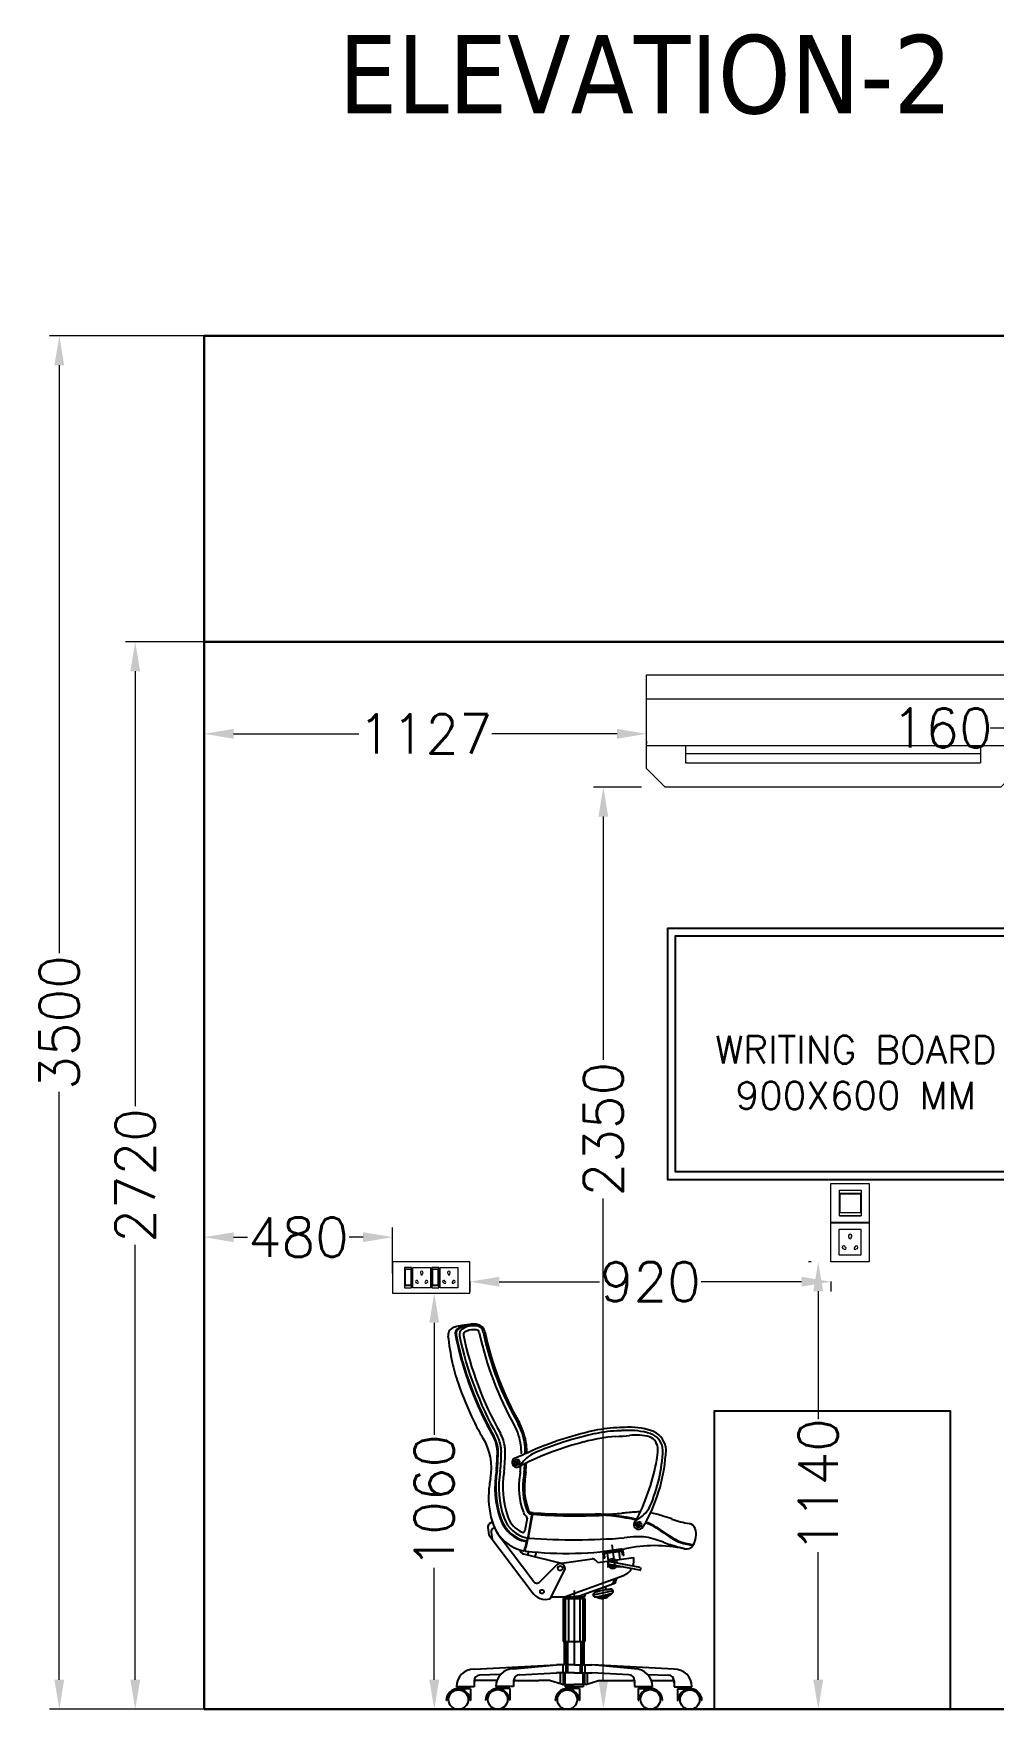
# Model space of a CAD drawing. Header units: millimetres. Extents: x 3552052 to 4144896, y -707811 to -630695.
# Drawn here: x 3739707 to 3742153, y -695389 to -691118 of the extents above; entities that cross this region are included whole.
import ezdxf

# ---------------------------------------------------------------- set-up
doc = ezdxf.new("R2010")
doc.units = ezdxf.units.MM
doc.header["$LTSCALE"] = 6
doc.header["$MEASUREMENT"] = 0
doc.layers.get('0').update_dxf_attribs({"linetype": 'CONTINUOUS', "lineweight": 0})
doc.layers.get('Defpoints').update_dxf_attribs({"linetype": 'CONTINUOUS', "lineweight": 0})
for name, color, linetype, lineweight in [('ELE-1 NO 6-16A RAW POWER SOCKET', 1, 'CONTINUOUS', 0), ('ELE-2NOS OF 6-16 RAW POWER SOCKET', 1, 'CONTINUOUS', 0), ('ELE-4M UPS P.SB', 3, 'CONTINUOUS', 0), ('ELE-SOCKET NMBERING', 7, 'CONTINUOUS', 9), ('EQP', 6, 'CONTINUOUS', 0), ('HVAC', 3, 'CONTINUOUS', 15), ('LIGHT', 2, 'CONTINUOUS', 0), ('MEP_HVAC_RA_DUCT', 1, 'CONTINUOUS', 0)]:
    doc.layers.add(name, color=color, linetype=linetype, lineweight=lineweight)
doc.styles.add('Annotation', font='tahoma.ttf')
doc.styles.add('ROMANS', font='romans.shx')
doc.dimstyles.new('AEPL1', dxfattribs={"dimtxt": 100, "dimasz": 75, "dimexe": 25, "dimexo": 50, "dimtad": 0, "dimdec": 0, "dimtxsty": 'ROMANS', "dimcen": 2.5, "dimclrd": 7, "dimclre": 7, "dimclrt": 7, "dimadec": 0, "dimazin": 0, "dimtfac": 1, "dimtdec": 0, "dimtmove": 0, "dimatfit": 3, "dimfxl": 1, "dimlwd": 0, "dimlwe": 0, "dimarcsym": 0})

# ---------------------------------------------------------------- blocks, each defined once
blk = doc.blocks.new('*D244')
at = {"layer": 'Defpoints', "color": 0, "transparency": 16777216}
for p in [(3739966.6, -692667.8), (3740672.1, -692667.8), (3740296.4, -695388)]:
    blk.add_point(p, dxfattribs=at)
at = {"layer": 'ELE-4M UPS P.SB', "color": 7, "lineweight": 0, "transparency": 16777216}
for p, q in [((3740622.1, -692667.8), (3739941.6, -692667.8)), ((3739966.6, -692742.8), (3739966.6, -693851.1)), ((3739966.6, -695313), (3739966.6, -694204.7)), ((3740246.4, -695388), (3739941.6, -695388))]:
    blk.add_line(p, q, dxfattribs=at)
at = {"layer": 'ELE-4M UPS P.SB', "color": 7, "transparency": 16777216}
for points in [[(3739954.1, -692742.8), (3739979.1, -692742.8), (3739966.6, -692667.8)], [(3739954.1, -695313), (3739979.1, -695313), (3739966.6, -695388)]]:
    blk.add_solid(points, dxfattribs=at)
at = {"layer": 'ELE-4M UPS P.SB', "color": 7, "lineweight": -3, "transparency": 16777216, "insert": (3739966.6, -694027.9), "char_height": 100, "attachment_point": 5, "rotation": 90, "style": 'ROMANS'}
blk.add_mtext('2720', dxfattribs=at)
blk = doc.blocks.new('*D245')
at = {"layer": 'Defpoints', "color": 0, "transparency": 16777216}
for p in [(3739773.1, -691888), (3740296.4, -691888), (3740296.4, -695388)]:
    blk.add_point(p, dxfattribs=at)
at = {"layer": 'ELE-4M UPS P.SB', "color": 7, "lineweight": 0, "transparency": 16777216}
for p, q in [((3740246.4, -691888), (3739748.1, -691888)), ((3739773.1, -691963), (3739773.1, -693461.2)), ((3739773.1, -695313), (3739773.1, -693814.8)), ((3740246.4, -695388), (3739748.1, -695388))]:
    blk.add_line(p, q, dxfattribs=at)
at = {"layer": 'ELE-4M UPS P.SB', "color": 7, "transparency": 16777216}
for points in [[(3739760.6, -691963), (3739785.6, -691963), (3739773.1, -691888)], [(3739760.6, -695313), (3739785.6, -695313), (3739773.1, -695388)]]:
    blk.add_solid(points, dxfattribs=at)
at = {"layer": 'ELE-4M UPS P.SB', "color": 7, "lineweight": -3, "transparency": 16777216, "insert": (3739773.1, -693638), "char_height": 100, "attachment_point": 5, "rotation": 90, "style": 'ROMANS'}
blk.add_mtext('3500', dxfattribs=at)
blk = doc.blocks.new('RTUH 6U')
at = {"layer": 'ELE-2NOS OF 6-16 RAW POWER SOCKET', "color": 30, "lineweight": 0, "ltscale": 300}
for p, q in [((-311.5, -26.5), (-226.5, -26.5)), ((-311.5, -123.5), (-311.5, -26.5)), ((-226.5, -26.5), (-226.5, -123.5)), ((-187.1, -26.5), (-220.9, -26.5)), ((-220.9, -26.5), (-220.9, -123.5)), ((-189.9, -37), (-218, -37)), ((-218, -37), (-218, -113)), ((-189.9, -40.4), (-218, -40.4)), ((-189.9, -113), (-189.9, -37)), ((-187.1, -123.5), (-187.1, -26.5)), ((-187.1, -123.5), (-187.1, -26.5)), ((-181.4, -123.5), (-181.4, -26.5)), ((-181.4, -26.5), (-96.4, -26.5)), ((-96.4, -26.5), (-96.4, -123.5)), ((-57, -26.5), (-90.8, -26.5)), ((-90.8, -26.5), (-90.8, -123.5)), ((-59.8, -37), (-88, -37)), ((-88, -37), (-88, -113)), ((-59.8, -40.4), (-88, -40.4)), ((-59.8, -113), (-59.8, -37)), ((-57, -123.5), (-57, -26.5)), ((-57, -123.5), (-57, -26.5)), ((-226.5, -123.5), (-311.5, -123.5)), ((-187.1, -123.5), (-220.9, -123.5)), ((-220.9, -123.5), (-187.1, -123.5)), ((-218, -113), (-189.9, -113)), ((-96.4, -123.5), (-181.4, -123.5)), ((-57, -123.5), (-90.8, -123.5)), ((-90.8, -123.5), (-57, -123.5)), ((-88, -113), (-59.8, -113))]:
    blk.add_line(p, q, dxfattribs=at)
blk.add_lwpolyline([(0, 0), (-368.5, 0), (-368.5, -150), (0, -150)], close=True, dxfattribs=at)
for centre, radius, start, end in [((-293.2, -56.1), 5.7, 87.48997, 354.73109), ((-288.7, -52.1), 4.6, 284.90486, 157.31619), ((-249.3, -52.1), 4.6, 22.68381, 255.09514), ((-244.8, -56.1), 5.7, 185.26891, 92.51003), ((-163.1, -56.1), 5.7, 87.48997, 354.73109), ((-158.6, -52.1), 4.6, 284.90486, 157.31619), ((-119.2, -52.1), 4.6, 22.68381, 255.09514), ((-114.7, -56.1), 5.7, 185.26891, 92.51003), ((-269, -99), 6.62, 127.15837, 52.84163), ((-269, -92.3), 4.22, 341.40312, 198.59688), ((-138.9, -99), 6.62, 127.15837, 52.84163), ((-138.9, -92.3), 4.22, 341.40312, 198.59688)]:
    blk.add_arc(centre, radius, start, end, dxfattribs=at)
blk = doc.blocks.new('FGFFF')
at = {"layer": 'HVAC', "color": 1}
for p, q in [((3634023.8, -694515.9), (3634973.8, -694515.9)), ((3634023.8, -694634.9), (3634973.8, -694634.9))]:
    blk.add_line(p, q, dxfattribs=at)
at = {"layer": 'HVAC', "color": 8}
for p, q in [((3634123.3, -694634.9), (3634123.3, -694679.6)), ((3634123.3, -694655.2), (3634874.4, -694655.2)), ((3634874.4, -694634.9), (3634874.4, -694679.6)), ((3634123.3, -694679.6), (3634874.4, -694679.6))]:
    blk.add_line(p, q, dxfattribs=at)
at = {"layer": 'HVAC', "color": 1}
blk.add_lwpolyline([(3634023.8, -694455.3), (3634973.8, -694455.3), (3634973.8, -694693.6), (3634926.3, -694741.1), (3634071.3, -694741.1), (3634023.8, -694693.6)], close=True, dxfattribs=at)
blk = doc.blocks.new('*D247')
at = {"layer": 'Defpoints', "color": 0, "transparency": 16777216}
for p in [(3740142.1, -692871.3), (3740142.1, -692902.2), (3741269.1, -692871.3)]:
    blk.add_point(p, dxfattribs=at)
at = {"layer": 'ELE-4M UPS P.SB', "color": 7, "lineweight": 0, "transparency": 16777216}
for p, q in [((3740217.1, -692902.2), (3740536, -692902.2)), ((3741194.1, -692902.2), (3740875.3, -692902.2)), ((3740142.1, -692921.3), (3740142.1, -692927.2)), ((3741269.1, -692921.3), (3741269.1, -692927.2))]:
    blk.add_line(p, q, dxfattribs=at)
at = {"layer": 'ELE-4M UPS P.SB', "color": 7, "transparency": 16777216}
for points in [[(3740217.1, -692889.7), (3740217.1, -692914.7), (3740142.1, -692902.2)], [(3741194.1, -692889.7), (3741194.1, -692914.7), (3741269.1, -692902.2)]]:
    blk.add_solid(points, dxfattribs=at)
at = {"layer": 'ELE-4M UPS P.SB', "color": 7, "lineweight": -3, "transparency": 16777216, "insert": (3740705.6, -692902.2), "char_height": 100, "attachment_point": 5, "style": 'ROMANS'}
blk.add_mtext('1127', dxfattribs=at)
blk = doc.blocks.new('*D248')
at = {"layer": 'Defpoints', "color": 0, "transparency": 16777216}
for p in [(3741305.8, -693038), (3741158.8, -695388), (3741305.8, -695388)]:
    blk.add_point(p, dxfattribs=at)
at = {"layer": 'ELE-4M UPS P.SB', "color": 7, "lineweight": 0, "transparency": 16777216}
for p, q in [((3741255.8, -693038), (3741133.8, -693038)), ((3741158.8, -693113), (3741158.8, -693733)), ((3741158.8, -695313), (3741158.8, -694086.6)), ((3741255.8, -695388), (3741133.8, -695388))]:
    blk.add_line(p, q, dxfattribs=at)
at = {"layer": 'ELE-4M UPS P.SB', "color": 7, "transparency": 16777216}
for points in [[(3741146.3, -693113), (3741171.3, -693113), (3741158.8, -693038)], [(3741146.3, -695313), (3741171.3, -695313), (3741158.8, -695388)]]:
    blk.add_solid(points, dxfattribs=at)
at = {"layer": 'ELE-4M UPS P.SB', "color": 7, "lineweight": -3, "transparency": 16777216, "insert": (3741158.8, -693909.8), "char_height": 100, "attachment_point": 5, "rotation": 90, "style": 'ROMANS'}
blk.add_mtext('2350', dxfattribs=at)
blk = doc.blocks.new('*D249')
at = {"layer": 'Defpoints', "color": 0, "transparency": 16777216}
for p in [(3740142.1, -694185), (3740142.1, -694328), (3740622.1, -694328)]:
    blk.add_point(p, dxfattribs=at)
at = {"layer": 'ELE-4M UPS P.SB', "color": 7, "lineweight": 0, "transparency": 16777216}
for p, q in [((3740142.1, -694278), (3740142.1, -694160)), ((3740217.1, -694185), (3740252.9, -694185)), ((3740547.1, -694185), (3740511.3, -694185)), ((3740622.1, -694278), (3740622.1, -694160))]:
    blk.add_line(p, q, dxfattribs=at)
at = {"layer": 'ELE-4M UPS P.SB', "color": 7, "transparency": 16777216}
for points in [[(3740217.1, -694172.5), (3740217.1, -694197.5), (3740142.1, -694185)], [(3740547.1, -694172.5), (3740547.1, -694197.5), (3740622.1, -694185)]]:
    blk.add_solid(points, dxfattribs=at)
at = {"layer": 'ELE-4M UPS P.SB', "color": 7, "lineweight": -3, "transparency": 16777216, "insert": (3740382.1, -694185), "char_height": 100, "attachment_point": 5, "style": 'ROMANS'}
blk.add_mtext('480', dxfattribs=at)
blk = doc.blocks.new('*D250')
at = {"layer": 'Defpoints', "color": 0, "transparency": 16777216}
for p in [(3740638.7, -694328), (3740638.7, -695388), (3740728.2, -695388)]:
    blk.add_point(p, dxfattribs=at)
at = {"layer": 'ELE-4M UPS P.SB', "color": 7, "lineweight": 0, "transparency": 16777216}
for p, q in [((3740688.7, -694328), (3740753.2, -694328)), ((3740728.2, -694403), (3740728.2, -694688.4)), ((3740728.2, -695313), (3740728.2, -695027.7)), ((3740688.7, -695388), (3740753.2, -695388))]:
    blk.add_line(p, q, dxfattribs=at)
at = {"layer": 'ELE-4M UPS P.SB', "color": 7, "transparency": 16777216}
for points in [[(3740715.7, -694403), (3740740.7, -694403), (3740728.2, -694328)], [(3740715.7, -695313), (3740740.7, -695313), (3740728.2, -695388)]]:
    blk.add_solid(points, dxfattribs=at)
at = {"layer": 'ELE-4M UPS P.SB', "color": 7, "lineweight": -3, "transparency": 16777216, "insert": (3740728.2, -694858), "char_height": 100, "attachment_point": 5, "rotation": 90, "style": 'ROMANS'}
blk.add_mtext('1060', dxfattribs=at)
blk = doc.blocks.new('DFGFG')
at = {"layer": 'ELE-1 NO 6-16A RAW POWER SOCKET', "lineweight": 0}
for p, q in [((3576640.4, -687309.1), (3576640.4, -687365.8)), ((3576705.1, -687309.1), (3576640.4, -687309.1)), ((3576705.1, -687365.8), (3576705.1, -687309.1)), ((3576640.4, -687365.8), (3576705.1, -687365.8))]:
    blk.add_line(p, q, dxfattribs=at)
blk.add_lwpolyline([(3576722.8, -687289.1), (3576722.8, -687386.2), (3576622.8, -687386.2), (3576622.8, -687289.1)], close=True, dxfattribs=at)
for centre, radius, start, end in [((3576656.8, -687337.5), 4.41, 37.1584, 322.8416), ((3576661.2, -687337.5), 2.81, 251.4031, 108.5969), ((3576685.4, -687321.3), 3.8, 357.49, 264.7311), ((3576685.4, -687353.6), 3.8, 95.2689, 2.51), ((3576688, -687324.3), 3.07, 194.9049, 67.3162), ((3576688, -687350.6), 3.07, 292.6838, 165.0951)]:
    blk.add_arc(centre, radius, start, end, dxfattribs=at)
blk = doc.blocks.new('DFGFG23')
at = {"layer": 'ELE-1 NO 6-16A RAW POWER SOCKET', "lineweight": 0}
for p, q in [((3576657.4, -687471.7), (3576722.1, -687471.7)), ((3576657.4, -687527), (3576657.4, -687471.7)), ((3576664.5, -687473.6), (3576715.1, -687473.6)), ((3576664.5, -687525.2), (3576664.5, -687473.6)), ((3576666.7, -687525.2), (3576666.7, -687473.6)), ((3576715.1, -687473.6), (3576715.1, -687525.2)), ((3576722.1, -687471.7), (3576722.1, -687527)), ((3576722.1, -687527), (3576722.1, -687471.7)), ((3576722.1, -687527), (3576657.4, -687527)), ((3576722.1, -687527), (3576657.4, -687527)), ((3576715.1, -687525.2), (3576664.5, -687525.2))]:
    blk.add_line(p, q, dxfattribs=at)
blk.add_lwpolyline([(3576639.8, -687548.7), (3576639.8, -687451.7), (3576739.8, -687451.7), (3576739.8, -687548.7)], close=True, dxfattribs=at)
blk = doc.blocks.new('*D251')
at = {"layer": 'Defpoints', "color": 0, "transparency": 16777216}
for p in [(3740818.7, -694248), (3741738.7, -694248), (3741738.7, -694298.5)]:
    blk.add_point(p, dxfattribs=at)
at = {"layer": 'ELE-4M UPS P.SB', "color": 7, "lineweight": 0, "transparency": 16777216}
for p, q in [((3740818.7, -694298), (3740818.7, -694323.5)), ((3740893.7, -694298.5), (3741149.5, -694298.5)), ((3741663.7, -694298.5), (3741407.9, -694298.5)), ((3741738.7, -694298), (3741738.7, -694323.5))]:
    blk.add_line(p, q, dxfattribs=at)
at = {"layer": 'ELE-4M UPS P.SB', "color": 7, "transparency": 16777216}
for points in [[(3740893.7, -694286), (3740893.7, -694311), (3740818.7, -694298.5)], [(3741663.7, -694286), (3741663.7, -694311), (3741738.7, -694298.5)]]:
    blk.add_solid(points, dxfattribs=at)
at = {"layer": 'ELE-4M UPS P.SB', "color": 7, "lineweight": -3, "transparency": 16777216, "insert": (3741278.7, -694298.5), "char_height": 100, "attachment_point": 5, "style": 'ROMANS'}
blk.add_mtext('920', dxfattribs=at)
blk = doc.blocks.new('*D252')
at = {"layer": 'Defpoints', "color": 0, "transparency": 16777216}
for p in [(3741738.7, -694248), (3741635.7, -695388), (3741706.3, -695388)]:
    blk.add_point(p, dxfattribs=at)
at = {"layer": 'ELE-4M UPS P.SB', "color": 7, "lineweight": 0, "transparency": 16777216}
for p, q in [((3741688.7, -694248), (3741681.3, -694248)), ((3741706.3, -694323), (3741706.3, -694648.4)), ((3741706.3, -695313), (3741706.3, -694987.7)), ((3741685.7, -695388), (3741731.3, -695388))]:
    blk.add_line(p, q, dxfattribs=at)
at = {"layer": 'ELE-4M UPS P.SB', "color": 7, "transparency": 16777216}
for points in [[(3741693.8, -694323), (3741718.8, -694323), (3741706.3, -694248)], [(3741693.8, -695313), (3741718.8, -695313), (3741706.3, -695388)]]:
    blk.add_solid(points, dxfattribs=at)
at = {"layer": 'ELE-4M UPS P.SB', "color": 7, "lineweight": -3, "transparency": 16777216, "insert": (3741706.3, -694818), "char_height": 100, "attachment_point": 5, "rotation": 90, "style": 'ROMANS'}
blk.add_mtext('1140', dxfattribs=at)
blk = doc.blocks.new('*D255')
at = {"layer": 'Defpoints', "color": 0, "transparency": 16777216}
for p in [(3742219.1, -692847.8), (3742379.1, -692847.8), (3742219.1, -692887.4)]:
    blk.add_point(p, dxfattribs=at)
at = {"layer": 'ELE-4M UPS P.SB', "color": 7, "lineweight": 0, "transparency": 16777216}
for p, q in [((3742219.1, -692887.4), (3742144.1, -692887.4)), ((3742219.1, -692897.8), (3742219.1, -692912.4)), ((3742304.1, -692887.4), (3742294.1, -692887.4)), ((3742379.1, -692897.8), (3742379.1, -692912.4))]:
    blk.add_line(p, q, dxfattribs=at)
at = {"layer": 'ELE-4M UPS P.SB', "color": 7, "transparency": 16777216}
for points in [[(3742294.1, -692874.9), (3742294.1, -692899.9), (3742219.1, -692887.4)], [(3742304.1, -692874.9), (3742304.1, -692899.9), (3742379.1, -692887.4)]]:
    blk.add_solid(points, dxfattribs=at)
at = {"layer": 'ELE-4M UPS P.SB', "color": 7, "lineweight": -3, "transparency": 16777216, "insert": (3742022.1, -692887.4), "char_height": 100, "attachment_point": 5, "style": 'ROMANS'}
blk.add_mtext('160', dxfattribs=at)

msp = doc.modelspace()

# ---------------------------------------------------------------- linework, layer by layer
at = {"layer": 'EQP', "lineweight": -3}
for p, q in [((3740930.2, -694754.9), (3740948, -694763.5)), ((3740943, -694749.7), (3740934, -694768.6)), ((3740876.2, -694910.1), (3740868.5, -694915.9)), ((3740964.5, -694900.9), (3740958.9, -694933.2)), ((3740976.6, -694889.3), (3740966.3, -694949.3)), ((3740978.3, -694889), (3740967.6, -694951.4)), ((3741240.6, -694913.4), (3741258.4, -694922)), ((3741253, -694908.7), (3741244.3, -694927.1)), ((3740864.7, -694924.8), (3740866.9, -694943.3)), ((3740866.9, -694943.3), (3740979.9, -695093.2)), ((3740873.4, -694936.4), (3740875.6, -694954.8)), ((3740881.4, -694924.3), (3740877.2, -694927.4)), ((3740895.1, -694948.2), (3740981.5, -695062.9)), ((3741052.1, -695016.9), (3740956.7, -694993.1)), ((3740967.9, -694985.7), (3740965.6, -694995.3)), ((3740987.4, -694987.6), (3740984.5, -695000)), ((3741144.8, -695014.3), (3741235.5, -695001.5)), ((3741160.3, -695003.3), (3741158.6, -694991.3)), ((3741162.8, -695002.9), (3741160.3, -695003.3)), ((3741162.8, -695002.9), (3741161.5, -694993.8)), ((3741203.5, -694980), (3741162.9, -694985.7)), ((3741204, -694983.3), (3741163.3, -694989)), ((3741204.8, -694985.7), (3741163.7, -694991.5)), ((3741171.9, -695010.5), (3741169.1, -694990.7)), ((3741189.2, -695025.4), (3741181.3, -694968.7)), ((3741201.8, -695006.3), (3741199, -694986.5)), ((3741208.4, -694996.5), (3741207.1, -694987.4)), ((3741210.9, -694996.2), (3741208.4, -694996.5)), ((3741210.9, -694996.2), (3741209.2, -694984.2)), ((3741235.5, -695001.5), (3741236, -695005)), ((3741040.6, -695020), (3740996.1, -695064)), ((3741023.6, -695106.6), (3741060.1, -695034.2)), ((3741047.5, -695016.6), (3741130.2, -695005)), ((3741060.1, -695101.7), (3741210.2, -695047.1)), ((3741144.8, -695014.3), (3741138.6, -695007.9)), ((3741209.7, -695025.4), (3741168.6, -695025.4)), ((3741251.8, -695033.6), (3741170.2, -695018.1)), ((3741192.6, -695023.1), (3741170.3, -695018.9)), ((3741253, -695027.2), (3741171.4, -695011.8)), ((3741194, -695015.2), (3741171.8, -695011)), ((3741084.5, -695085.4), (3741084.5, -695274.7)), ((3741114.4, -695093.4), (3741186, -695067.3)), ((3741183.8, -695086.5), (3741132.9, -695097.1)), ((3741162.9, -695075.8), (3741163.5, -695078)), ((3741184.8, -695065), (3741188.4, -695055.1)), ((3741190.3, -695063), (3741194, -695053)), ((3741026, -695101.7), (3741111.3, -695101.7)), ((3741057, -695107.6), (3741057, -695215.6)), ((3741059, -695105.6), (3741110, -695105.6)), ((3741062, -695105.6), (3741062, -695215.6)), ((3741065, -695101.7), (3741065, -695105.6)), ((3741070, -695105.6), (3741070, -695215.6)), ((3741099, -695105.6), (3741099, -695215.6)), ((3741104, -695101.7), (3741104, -695105.6)), ((3741107, -695105.6), (3741107, -695215.6)), ((3741111.3, -695101.7), (3741114.4, -695093.4)), ((3741112, -695107.6), (3741112, -695215.6)), ((3741175.7, -695097.4), (3741144.8, -695103.9)), ((3741144.8, -695103.9), (3741144.9, -695104.3)), ((3741175.8, -695097.8), (3741144.9, -695104.3)), ((3741175.7, -695097.4), (3741175.8, -695097.8)), ((3741057, -695215.6), (3741112, -695215.6)), ((3741059.5, -695215.6), (3741059.5, -695274.7)), ((3741062.5, -695215.6), (3741062.5, -695274.7)), ((3741067.5, -695215.6), (3741067.5, -695274.7)), ((3741101.5, -695215.6), (3741101.5, -695274.7)), ((3741106.5, -695215.6), (3741106.5, -695274.7)), ((3741109.5, -695215.6), (3741109.5, -695274.7)), ((3740830, -695285.7), (3741039.5, -695274.7)), ((3740896.7, -695299.8), (3740844.7, -695300.9)), ((3740930.3, -695285), (3741039.5, -695274.7)), ((3740945, -695300.2), (3741039.5, -695295.7)), ((3741084.5, -695274.7), (3741039.5, -695274.7)), ((3741084.5, -695274.7), (3741039.5, -695274.7)), ((3741084.5, -695295.7), (3741039.5, -695295.7)), ((3741050.2, -695323.4), (3741050.2, -695295.7)), ((3741056.8, -695295.7), (3741056.8, -695274.7)), ((3741057.2, -695324.7), (3741057.2, -695295.7)), ((3741060.2, -695324.7), (3741060.2, -695295.7)), ((3741061.7, -695324.7), (3741061.7, -695295.7)), ((3741063.8, -695295.7), (3741063.8, -695274.7)), ((3741066.8, -695295.7), (3741066.8, -695274.7)), ((3741068.3, -695295.7), (3741068.3, -695274.7)), ((3741084.5, -695274.7), (3741129.5, -695274.7)), ((3741084.5, -695274.7), (3741129.5, -695274.7)), ((3741084.5, -695295.7), (3741129.5, -695295.7)), ((3741100.7, -695295.7), (3741100.7, -695274.7)), ((3741102.2, -695295.7), (3741102.2, -695274.7)), ((3741105.2, -695295.7), (3741105.2, -695274.7)), ((3741107.2, -695324.7), (3741107.2, -695295.7)), ((3741108.7, -695324.7), (3741108.7, -695295.7)), ((3741111.7, -695324.7), (3741111.7, -695295.7)), ((3741112.2, -695295.7), (3741112.2, -695274.7)), ((3741118.7, -695323.4), (3741118.7, -695295.7)), ((3741339, -695285.7), (3741129.5, -695274.7)), ((3741238.7, -695285), (3741129.5, -695274.7)), ((3741224, -695300.2), (3741129.5, -695295.7)), ((3741272.2, -695299.8), (3741324.3, -695300.9)), ((3740830, -695331.2), (3740784.5, -695331.2)), ((3740820.7, -695335.7), (3740789.7, -695335.7)), ((3740814.7, -695331.2), (3740799.7, -695331.2)), ((3740799.7, -695331.2), (3740799.7, -695335.7)), ((3740814.7, -695331.2), (3740814.7, -695335.7)), ((3740820.7, -695335.7), (3740820.7, -695365.7)), ((3740830, -695315.9), (3740830, -695331.2)), ((3740887.6, -695314.7), (3740835, -695314.7)), ((3740930.3, -695330.5), (3740884.8, -695330.5)), ((3740921, -695335), (3740890, -695335)), ((3740900, -695330.5), (3740900, -695335)), ((3740915, -695330.5), (3740900, -695330.5)), ((3740912.5, -695330.5), (3740902.5, -695330.5)), ((3740915, -695330.5), (3740915, -695335)), ((3740921, -695335), (3740921, -695365)), ((3740930.3, -695315.2), (3740930.3, -695330.5)), ((3740930.3, -695315.2), (3740930.3, -695330.5)), ((3740930.3, -695319), (3740930.3, -695330.5)), ((3740935.3, -695314.7), (3740994.5, -695314.7)), ((3741022, -695314.7), (3740994.5, -695314.7)), ((3741054.5, -695324.7), (3741022, -695314.7)), ((3741054.5, -695324.7), (3741084.5, -695324.7)), ((3741107.2, -695331.1), (3741061.7, -695331.1)), ((3741098, -695335.6), (3741067, -695335.6)), ((3741092, -695331.1), (3741077, -695331.1)), ((3741077, -695331.1), (3741077, -695335.6)), ((3741089.5, -695331.1), (3741079.5, -695331.1)), ((3741114.5, -695324.7), (3741084.5, -695324.7)), ((3741092, -695331.1), (3741092, -695335.6)), ((3741098, -695335.6), (3741098, -695365.6)), ((3741107.2, -695315.8), (3741107.2, -695331.1)), ((3741107.2, -695319.6), (3741107.2, -695331.1)), ((3741107.2, -695324.7), (3741107.2, -695331.1)), ((3741114.5, -695324.7), (3741147, -695314.7)), ((3741146.9, -695314.7), (3741233.7, -695314.7)), ((3741147, -695314.7), (3741146.9, -695314.7)), ((3741238.7, -695315.2), (3741238.7, -695330.5)), ((3741238.7, -695315.2), (3741238.7, -695330.5)), ((3741238.7, -695319), (3741238.7, -695330.5)), ((3741238.7, -695330.5), (3741284.2, -695330.5)), ((3741247.9, -695335), (3741247.9, -695365)), ((3741247.9, -695335), (3741278.9, -695335)), ((3741253.9, -695330.5), (3741268.9, -695330.5)), ((3741253.9, -695330.5), (3741253.9, -695335)), ((3741256.4, -695330.5), (3741266.4, -695330.5)), ((3741268.9, -695330.5), (3741268.9, -695335)), ((3741281.3, -695314.7), (3741334, -695314.7)), ((3741339, -695315.9), (3741339, -695331.2)), ((3741339, -695331.2), (3741384.5, -695331.2)), ((3741348.2, -695335.7), (3741379.2, -695335.7)), ((3741348.2, -695335.7), (3741348.2, -695365.7)), ((3741354.2, -695331.2), (3741354.2, -695335.7)), ((3741354.2, -695331.2), (3741369.2, -695331.2)), ((3741369.2, -695331.2), (3741369.2, -695335.7)), ((3740759.8, -695365.7), (3740758.7, -695365.7)), ((3740820.7, -695365.7), (3740819.7, -695365.7)), ((3740860.1, -695365), (3740859, -695365)), ((3740921, -695365), (3740920, -695365)), ((3741037, -695365.6), (3741036, -695365.6)), ((3741098, -695365.6), (3741096.9, -695365.6)), ((3741247.9, -695365), (3741249, -695365)), ((3741308.9, -695365), (3741309.9, -695365)), ((3741348.2, -695365.7), (3741349.3, -695365.7)), ((3741410.2, -695365.7), (3741409.2, -695365.7))]:
    msp.add_line(p, q, dxfattribs=at)
for points in [[(3742262.1, -693398), (3741322.1, -693398), (3741322.1, -694038), (3742262.1, -694038)], [(3742242.1, -693418), (3741342.1, -693418), (3741342.1, -694018), (3742242.1, -694018)]]:
    msp.add_lwpolyline(points, close=True, dxfattribs=at)
msp.add_lwpolyline([(3741442.1, -695388), (3741442.1, -694628), (3742042.1, -694628), (3742042.1, -695388)], dxfattribs=at)
for centre, radius in [((3740938.6, -694759), 7), ((3741248.9, -694917.4), 7), ((3741248.9, -694917.4), 7), ((3741049.2, -695028.7), 6.09), ((3741002.5, -695088.4), 4.87), ((3740789.7, -695363.7), 25), ((3740890, -695363), 25), ((3741067, -695363.6), 25), ((3741278.9, -695363), 25), ((3741379.2, -695363.7), 25)]:
    msp.add_circle(centre, radius, dxfattribs=at)
for centre, radius, start, end in [((3740785.2, -694435.6), 22, 101.7184, 183.0364), ((3741435.3, -694361.6), 676.3, 186.39, 192.1549), ((3740799.2, -694467.2), 56.3, 97.7104, 109.4122), ((3740798.6, -694431), 17, 118.4373, 191.5166), ((3741650.9, -694257.3), 886.8, 191.5166, 209.5294), ((3740798.6, -694431), 15, 118.4373, 191.5166), ((3741650.9, -694257.3), 884.8, 191.5166, 209.5294), ((3741650.9, -694257.3), 886.8, 192.2185, 209.5294), ((3740826.8, -694483), 76.2, 89.5922, 118.4373), ((3740826.8, -694483), 74.2, 89.5631, 118.4373), ((3740836.4, -694611.8), 205.3, 95.184, 102.5998), ((3740809.3, -694433.1), 17, 121.7559, 191.7973), ((3741650.9, -694257.3), 876.8, 191.7973, 209.5294), ((3740827.9, -694463.1), 52.3, 90, 122.5896), ((3740809.3, -694433.1), 7, 121.7559, 191.7973), ((3741650.9, -694257.3), 866.8, 191.7973, 209.5294), ((3740827.9, -694463.1), 42.3, 88.8716, 121.7559), ((3740829.3, -694469.5), 62.7, 82.1976, 91.7515), ((3740829.3, -694469.5), 60.7, 82.1976, 91.787), ((3740829.3, -694469.5), 58.7, 82.1976, 91.4011), ((3740823.9, -694554.4), 133.7, 85.2071, 87.938), ((3740835, -694429.2), 8, 8.1457, 90), ((3740835, -694429.2), 18, 9.5422, 82.9235), ((3740835, -694429.2), 20, 9.5422, 82.8865), ((3740835, -694429.2), 22, 9.5422, 82.8553), ((3741650.9, -694257.3), 825.8, 191.9337, 209.6152), ((3741650.9, -694257.3), 815.8, 191.9552, 209.6152), ((3741650.9, -694257.3), 813.8, 191.9552, 209.6152), ((3741650.9, -694257.3), 811.8, 191.9552, 209.6152), ((3741214.1, -694409.3), 450, 192.1549, 199.1832), ((3741650.9, -694257.3), 912.5, 199.1832, 205.7555), ((3740423.8, -694849.3), 450, 25.7273, 25.7555), ((3741365.4, -694395.6), 595.3, 205.7273, 210.2999), ((3740795, -694737), 165.5, 7.9925, 27.5825), ((3740795, -694737), 167.5, 7.9925, 27.5825), ((3740795, -694737), 169.5, 7.9925, 27.5825), ((3740735.1, -694771.9), 139, 348.4994, 33.1333), ((3740795, -694737), 94.5, 7.9925, 27.0288), ((3740795, -694737), 96.5, 7.9925, 27.0288), ((3740795, -694737), 104.5, 7.9925, 27.0288), ((3740795, -694737), 114.5, 7.9925, 27.0288), ((3740795, -694737), 155.5, 7.9925, 27.5825), ((3741310, -695487.7), 828.2, 102.1065, 115.3571), ((3741310, -695487.7), 820.2, 102.1065, 113.5138), ((3741228.5, -695144.8), 453.7, 94.8014, 105.2307), ((3741213.2, -695050.6), 380.5, 91.8279, 101.6562), ((3741213.2, -695050.6), 372.5, 91.8279, 101.6562), ((3741160.7, -693928.6), 764.6, 272.2398, 274.8547), ((3741211.1, -694803), 133, 89.4663, 94.336), ((3741211.1, -694803), 125, 89.4663, 94.336), ((3741224.6, -694863.1), 193.6, 72.8282, 93.6142), ((3741224.6, -694863.1), 185.6, 72.9057, 93.6142), ((3741242.6, -694826.2), 136.8, 75.555, 97.2388), ((3741264.2, -694724.8), 33.4, 357.2129, 68.0325), ((3741267, -694722.5), 38.7, 62.8575, 71.8193), ((3741267, -694722.5), 46.7, 62.8314, 71.6549), ((3741264.9, -694729.3), 45.7, 2.0294, 64.3792), ((3741264.9, -694729.3), 53.7, 2.0294, 64.2667), ((3740216.3, -694719.4), 672.9, 354.8191, 359.0819), ((3740754.2, -694737.8), 135, 3.0001, 6.6458), ((3740216.3, -694719.4), 674.9, 354.8191, 359.0819), ((3740754.2, -694737.8), 137, 3.0001, 6.6458), ((3740216.3, -694719.4), 682.9, 354.8191, 359.0819), ((3740754.2, -694737.8), 145, 3.0001, 6.6458), ((3740216.3, -694719.4), 692.9, 354.8191, 359.0819), ((3740754.2, -694737.8), 155, 3.0001, 6.6458), ((3741268.1, -695507.9), 829.8, 112.1434, 114.0249), ((3740754.2, -694737.8), 196, 0.212, 6.6458), ((3741016.4, -694808.2), 80, 114.8554, 146.1465), ((3741306.7, -695475.4), 793.4, 104.4032, 116.6298), ((3740754.2, -694737.8), 206, 0.212, 6.6458), ((3740754.2, -694737.8), 208, 2.3444, 6.6458), ((3740216.3, -694719.4), 745.9, 358.7062, 359.2406), ((3740754.2, -694737.8), 210, 2.3444, 6.6458), ((3740216.3, -694719.4), 747.9, 358.7811, 359.2406), ((3740893.2, -694707.9), 425.8, 331.3543, 357.3721), ((3740914.7, -694712.8), 396.1, 336.3843, 357.9463), ((3741154.9, -694726), 142.8, 349.1702, 359.8527), ((3741126.7, -694822.3), 244, 169.8831, 199.6033), ((3741126.7, -694822.3), 242, 169.8831, 199.6033), ((3741126.7, -694822.3), 234, 169.8831, 199.6033), ((3741126.7, -694822.3), 224, 169.8831, 199.6033), ((3740938.6, -694759), 12.2, 132.7373, 318.9552), ((3740779.8, -694442.8), 365.9, 296.6432, 297.9034), ((3741479.8, -694854.1), 537.2, 172.3327, 173.3595), ((3740216.3, -694719.4), 733.9, 355.0307, 356.6875), ((11985211.6, -6224973.2), 9927289, 146.14648804, 146.14651064), ((3741479.8, -694854.1), 527.2, 172.3327, 173.3595), ((3740216.3, -694719.4), 743.9, 355.0307, 356.6875), ((3741479.8, -694854.1), 525.2, 172.3327, 173.3595), ((3740216.3, -694719.4), 745.9, 355.0307, 356.7734), ((3741479.8, -694854.1), 523.2, 172.3327, 173.3595), ((3740216.3, -694719.4), 747.9, 355.0307, 356.8582), ((3740741.6, -694650.4), 562.9, 333.6275, 349.5148), ((3741167.1, -694854.6), 300.8, 169.4688, 176.3028), ((3741126.7, -694822.3), 183, 170.2387, 200.4046), ((3741126.7, -694822.3), 173, 170.2387, 200.4046), ((3741126.7, -694822.3), 171, 170.2387, 200.4046), ((3741126.7, -694822.3), 169, 170.2387, 200.4046), ((3741068.4, -694848.1), 202, 176.3278, 200.419), ((3741196.3, -694825.9), 93.4, 299.5266, 330.7082), ((3740874.4, -694923.6), 9.74, 127, 186.8265), ((3740976.2, -694882.5), 103.6, 200.419, 258.6444), ((3740977.4, -694877.1), 85, 198.4726, 259.5478), ((3740977.4, -694877.1), 83, 198.4726, 259.5963), ((3740977.4, -694877.1), 75, 198.4726, 259.7192), ((3740977.4, -694877.1), 65, 198.4726, 247.0756), ((3740977.4, -694877.2), 24, 202.8121, 231.9704), ((3740959.6, -694900.1), 5, 350.2447, 51.9704), ((3740977.4, -694877.2), 14, 202.8121, 265.408), ((3740977.4, -694877.4), 11.9, 202.8, 261.5931), ((3740977.3, -694877.5), 9.74, 202.7693, 257.1987), ((3740974.7, -694888.9), 2, 350.2447, 77.6761), ((3740975.5, -694890.1), 1, 350.2447, 82.3953), ((3741087.8, -693383), 1512.2, 265.8301, 272.7141), ((3740979.1, -694890.3), 1, 85.8719, 170.2789), ((3740980.2, -694889.4), 2, 85.9137, 170.2789), ((3741087.8, -693383), 1510.2, 265.8719, 271.9466), ((3741087.8, -693383), 1508.2, 265.9137, 271.9494), ((3741115.8, -695472.3), 582.4, 77.3075, 87.6992), ((3741115.8, -695472.3), 580.4, 77.3818, 87.6992), ((3741087.8, -693383), 1510.2, 272.7187, 274.4946), ((3741273.2, -695465.1), 580.4, 93.0399, 96.6293), ((3741248.9, -694917.4), 12.2, 143.0614, 325.6939), ((3741250.5, -695059.8), 174.5, 89.1431, 93.7469), ((3741172.7, -694854.4), 86.7, 320.0481, 326.0746), ((3741248.9, -694917.4), 12.2, 122.6722, 137.7784), ((3741205.1, -695076.3), 176.5, 77.3649, 77.8259), ((3741183.8, -694866), 71.1, 328.5665, 330.9601), ((3741183.1, -694865.9), 95.7, 321.5028, 331.2028), ((3741205.1, -695076.3), 174.5, 54.1415, 69.3413), ((3741205.1, -695076.3), 176.5, 54.1663, 69.3413), ((3741250.5, -695059.8), 174.5, 70.0243, 80.5273), ((3741274.1, -695037.2), 145.9, 75.5567, 75.7155), ((3741274.1, -695037.2), 145.9, 75.5567, 75.7155), ((3741223.8, -695205.4), 321.5, 70.0304, 74.3417), ((3741422.3, -694658.9), 260, 250.0304, 260.1585), ((3741374.6, -694933.8), 19, 18.9555, 80.1585), ((3740883.1, -694935.2), 9.74, 127, 186.8265), ((3740987.6, -694879.8), 115.1, 202.7291, 217.505), ((3740954, -694932.4), 5, 247.0756, 350.2447), ((3740648.8, -694888.7), 323.3, 343.0562, 349.1971), ((3740666.6, -694892.9), 306.6, 342.97, 349.0058), ((3740962.3, -694958.7), 2, 259.5478, 347.4066), ((3740962.8, -694956.8), 2, 259.5963, 347.7635), ((3740964.4, -694949), 2, 259.7192, 350.2447), ((3740969.7, -694949.9), 1.84, 171.6786, 265.1888), ((3741087.8, -693383), 1573.2, 265.6874, 274.5404), ((3741273.2, -695465.1), 517.4, 93.3407, 96.7585), ((3741250.5, -695059.8), 111.5, 68.8971, 93.7469), ((3741223.8, -695205.4), 258.5, 70.0304, 74.9983), ((3741139.4, -695209), 321.5, 54.1094, 58.5134), ((3741139.4, -695209), 323.5, 54.1094, 58.4999), ((3741394.2, -694856.9), 113.2, 233.3032, 266.6791), ((3741394.2, -694856.9), 111.2, 233.3032, 267.2241), ((3741480.3, -694737.9), 258, 234.1094, 234.6206), ((3741346.3, -694943.6), 49, 326.583, 18.9555), ((3740960.2, -694978.9), 14.6, 190.2287, 256.0011), ((3740956.2, -694982.1), 2, 258.6444, 350.2447), ((3740961.7, -694983.1), 2, 170.2789, 263.6585), ((3741065.5, -694048.9), 942, 263.6585, 279.0418), ((3741163.6, -694990.6), 5, 97.9734, 187.9734), ((3741164, -694993.9), 5, 97.9734, 187.9734), ((3741163.5, -694993.5), 2, 97.9734, 187.9734), ((3741204.2, -694984.9), 5, 7.9734, 97.9734), ((3741204.7, -694988.3), 5, 7.9734, 97.9734), ((3741205.1, -694987.7), 2, 7.9734, 97.9734), ((3741290, -695341.3), 370.2, 78.1522, 101.9185), ((3741196.6, -695009.8), 39.7, 339.7333, 12.0348), ((3741422.3, -694658.9), 323, 250.0304, 253.3307), ((3741625.1, -694028.3), 985.3, 252.5535, 254.7587), ((3741370.5, -694959.5), 20, 256.9998, 326.583), ((3741049.2, -695028.7), 12.2, 333.2946, 134.6096), ((3741131.6, -695014.6), 9.74, 44.1839, 98), ((3741182.2, -695017.1), 12, 5.015, 333.5872), ((3741196.6, -695009.8), 39.7, 289.9656, 330.0391), ((3741249.8, -695029.9), 4.38, 301.3638, 37.2384), ((3741012.1, -695066.2), 42, 213.9566, 285.8616), ((3740989.2, -695057), 9.74, 217, 314.6085), ((3741210.8, -695343.1), 263.1, 97.3209, 106.2601), ((3741210.8, -695343.1), 263.1, 105.142, 106.2601), ((3741140.2, -695082.1), 7.31, 285.142, 3.4272), ((3741170.5, -695075.8), 7.31, 197.3937, 278.5777), ((3741210.8, -695343.1), 263.1, 97.3209, 98.5777), ((3741178.4, -695087.6), 5.5, 281.7905, 101.7905), ((3741177.9, -695062.5), 7.31, 290, 339.8278), ((3741183.5, -695060.5), 7.31, 290, 339.8278), ((3741059, -695107.6), 2, 90, 180), ((3741066.6, -694966.6), 135.5, 274.0824, 290.62), ((3741110, -695107.6), 2, 0, 90), ((3741138.3, -695096), 5.5, 101.7905, 281.7905), ((3741105.9, -694840.4), 263.1, 277.3209, 286.2601), ((3741155, -695075.4), 30.3, 239.1547, 250.3888), ((3741154.4, -695072.8), 32.8, 253.1, 310.481), ((3741155, -695075.4), 30.3, 313.1922, 324.4263), ((3740830, -695331.2), 45.5, 90, 180), ((3740845, -695315.9), 15, 91.2165, 180), ((3740930.3, -695330.5), 45.5, 90, 180), ((3740945.3, -695315.2), 15, 91.2165, 180), ((3741223.7, -695315.2), 15, 0, 88.7835), ((3741238.7, -695330.5), 45.5, 0, 90), ((3741324, -695315.9), 15, 0, 88.7835), ((3741339, -695331.2), 45.5, 0, 90), ((3740789.7, -695366.6), 31, 90, 178.241), ((3740789.7, -695366.6), 30, 1.759, 178.241), ((3740835, -695319.7), 5, 90, 180), ((3740890, -695366), 31, 90, 178.241), ((3740890, -695366), 30, 1.759, 178.241), ((3740935.3, -695319.7), 5, 90, 180), ((3741067, -695366.6), 31, 90, 178.241), ((3741067, -695366.6), 30, 1.759, 178.241), ((3741107.2, -695331.1), 45.5, 171.9455, 180), ((3741233.7, -695319.7), 5, 0, 90), ((3741278.9, -695366), 30, 1.759, 178.241), ((3741278.9, -695366), 31, 1.759, 90), ((3741334, -695319.7), 5, 0, 90), ((3741379.2, -695366.6), 30, 1.759, 178.241), ((3741379.2, -695366.6), 31, 1.759, 90.0009)]:
    msp.add_arc(centre, radius, start, end, dxfattribs=at)
at = {"layer": 'MEP_HVAC_RA_DUCT', "color": 7, "lineweight": 30}
msp.add_line((3740142.1, -691888), (3740142.1, -695388), dxfattribs=at)
for points in [[(3743384.1, -691888), (3740142.1, -691888)], [(3743384.1, -692667.8), (3740142.1, -692667.8)], [(3743384.1, -695388), (3740142.1, -695388)]]:
    msp.add_lwpolyline(points, dxfattribs=at)

# ---------------------------------------------------------------- block references
at = {"layer": 'ELE-2NOS OF 6-16 RAW POWER SOCKET', "color": 3, "lineweight": -3, "xscale": 0.5333333333336726, "yscale": 0.5333333333336726, "zscale": 0.5333333333336726, "rotation": 179.9999999999999}
msp.add_blockref('RTUH 6U', (3740622.1, -694328), dxfattribs=at)
at = {"layer": 'ELE-4M UPS P.SB', "color": 0, "lineweight": -3, "rotation": 270}
for name, p in [('DFGFG23', (4429287.4, 2882591.8)), ('DFGFG', (4429124.8, 2882474.7))]:
    msp.add_blockref(name, p, dxfattribs=at)
at = {"layer": 'LIGHT', "lineweight": -3}
msp.add_blockref('FGFFF', (107245.3, 1703.1), dxfattribs=at)

# ---------------------------------------------------------------- texts
at = {"lineweight": -3, "insert": (3743182.4, -691121.1), "char_height": 200, "width": 2697.906, "attachment_point": 3, "style": 'Annotation'}
msp.add_mtext('\\pxql;ELEVATION-2', dxfattribs=at)
at = {"layer": 'ELE-SOCKET NMBERING', "color": 0, "lineweight": -3, "insert": (3741392.8, -693672.2), "char_height": 70, "width": 818.084, "attachment_point": 1, "style": 'Annotation'}
msp.add_mtext('\\pxqc;{\\Fromans|c0;WRITING BOARD\\P900X600 MM}', dxfattribs=at)

# ---------------------------------------------------------------- dimensions: what is measured, and where the dimension line sits
at = {"layer": 'ELE-4M UPS P.SB', "color": 0, "lineweight": -3}
for base, p1, p2, picture, middle in [((3739773.1, -691888), (3740296.4, -695388), (3740296.4, -691888), '*D245', (3739773.1, -693638)), ((3739966.6, -692667.8), (3740296.4, -695388), (3740672.1, -692667.8), '*D244', (3739966.6, -694027.9)), ((3741706.3, -695388), (3741738.7, -694248), (3741635.7, -695388), '*D252', (3741706.3, -694818)), ((3740728.2, -695388), (3740638.7, -694328), (3740638.7, -695388), '*D250', (3740728.2, -694858))]:
    dim = msp.add_linear_dim(base=base, p1=p1, p2=p2, angle=90, dimstyle='AEPL1', dxfattribs=at)
    dim.commit()
    dim.dimension.update_dxf_attribs({"geometry": picture, "text_midpoint": middle})
for base, p1, p2, picture, middle in [((3742219.1, -692887.4), (3742379.1, -692847.8), (3742219.1, -692847.8), '*D255', (3742022.1, -692887.4)), ((3740142.1, -692902.2), (3741269.1, -692871.3), (3740142.1, -692871.3), '*D247', (3740705.6, -692902.2)), ((3740142.1, -694185), (3740622.1, -694328), (3740142.1, -694328), '*D249', (3740382.1, -694185)), ((3741738.7, -694298.5), (3740818.7, -694248), (3741738.7, -694248), '*D251', (3741278.7, -694298.5))]:
    dim = msp.add_linear_dim(base=base, p1=p1, p2=p2, dimstyle='AEPL1', dxfattribs=at)
    dim.commit()
    dim.dimension.update_dxf_attribs({"geometry": picture, "text_midpoint": middle})
dim = msp.add_linear_dim(base=(3741158.8, -695388), p1=(3741305.8, -693038), p2=(3741305.8, -695388), angle=90, dimstyle='AEPL1', dxfattribs=at)
dim.commit()
dim.dimension.update_dxf_attribs({"geometry": '*D248', "text_midpoint": (3741158.8, -693909.8), "dimtype": 160})

doc.saveas('drawing.dxf')
